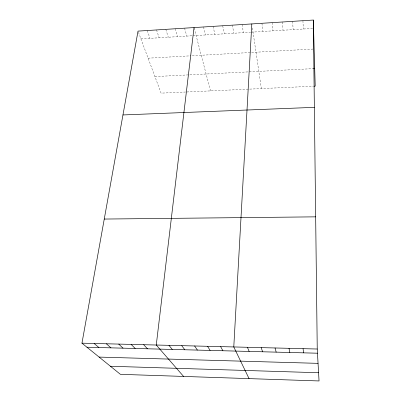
<?xml version="1.0" encoding="UTF-8"?>
<svg xmlns="http://www.w3.org/2000/svg" width="401" height="401" viewBox="0 0 401 401"><rect width="100%" height="100%" fill="white"/><g stroke="black" fill="none" stroke-linecap="round" stroke-linejoin="round"><path stroke-width="0.3" stroke-dasharray="2 1.5" d="M140.916 38.887L192.375 35.754M192.996 35.719L250.615 32.215M251.216 32.175L312.955 28.421M148.089 58.18L191.076 55.804M192.264 55.739L312.915 49.062M154.921 76.571L313.522 68.631M185.628 92.019L161.082 93.137L138.23 31.659M186.811 91.969L313.387 86.225M147.237 30.526L149.999 38.336M156.5 29.94L159.122 37.779M165.808 29.353L168.295 37.223M175.167 28.762L177.518 36.661M184.57 28.17L186.786 36.095M194.174 28.14L210.52 90.892M203.533 26.972L205.462 34.962M213.091 26.371L214.876 34.386M222.695 25.764L224.339 33.814M232.349 25.158L233.848 33.233M242.059 24.546L243.407 32.651M252.419 28L261.337 88.586M261.928 23.293L262.971 31.463M272.094 22.651L272.981 30.852M282.314 22.005L283.041 30.24M292.595 21.358L293.156 29.624M302.93 20.707L303.331 29.007"/><path stroke-width="0.6" d="M251.818 23.93L233.783 346.945L249.056 378.619M194.029 27.574L156.265 345.02L183.578 376.434M313.321 20.05L317.241 349.02L319.046 380.95L120.395 374.328L81.954 343.176L138.024 31.108L313.321 20.05L315.201 86.14L313.988 86.195M313.522 68.631L314.7 68.571M122.962 114.947L314.364 107.343M104.255 219.056L315.667 216.846M81.954 343.176L317.241 349.02M86.952 347.226L317.477 353.206M99.117 357.085L318.048 363.356M110.435 366.253L318.579 372.74M94.125 343.482L98.892 347.537M106.38 343.782L110.912 347.847M118.721 344.088L123.012 348.163M131.147 344.399L135.197 348.479M143.663 344.71L147.468 348.795M168.956 345.336L172.265 349.436M181.738 345.657L184.791 349.762M194.61 345.973L197.402 350.093M207.573 346.294L210.104 350.419M220.63 346.619L222.896 350.755M247.432 347.286L249.146 351.431M261.186 347.627L262.615 351.782M275.041 347.973L276.179 352.133M289.001 348.319L289.843 352.489M303.066 348.664L303.607 352.845"/></g></svg>
